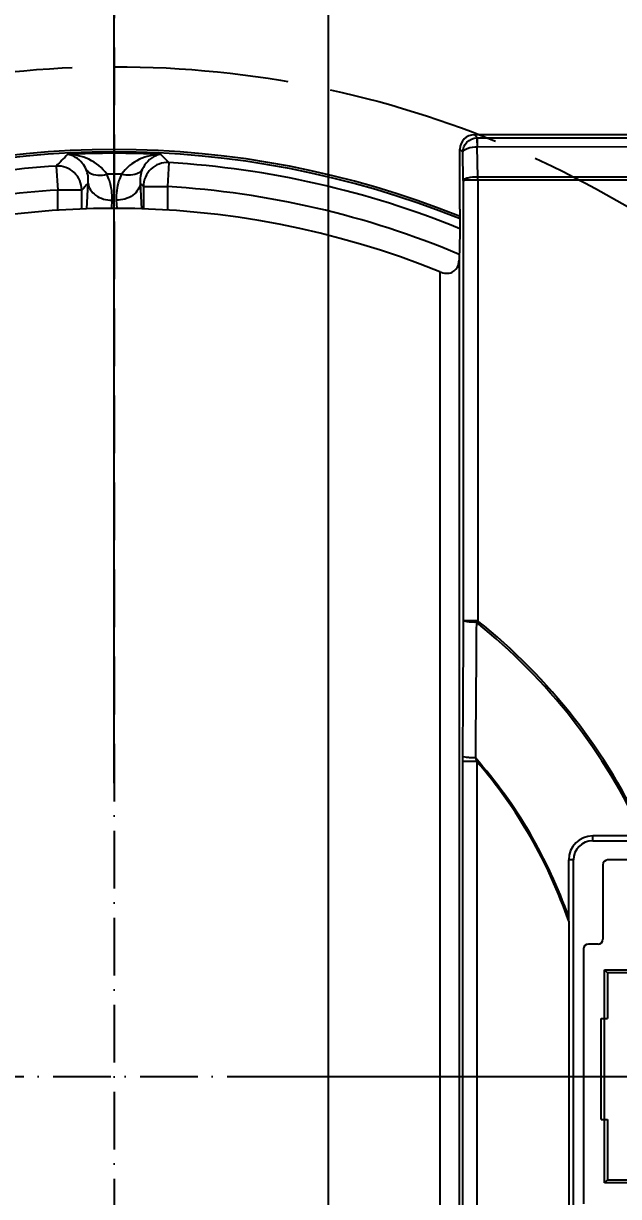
# Model space of a CAD drawing. Header units: millimetres. Extents: x 3615 to 23385, y 1892 to 17185.
# Drawn here: x 7365.8 to 7489.5, y 14689.3 to 14933.3 of the extents above; entities that cross this region are included whole.
import ezdxf

# ---------------------------------------------------------------- set-up
doc = ezdxf.new("R2010")
doc.units = ezdxf.units.MM
doc.header["$MEASUREMENT"] = 0
doc.linetypes.add('ACAD_ISO02W100', pattern=[15, 12, -3])
doc.linetypes.add('ACAD_ISO10W100', pattern=[18, 12, -3, 0, -3])
for name, color, linetype in [('Centerline', 1, 'ACAD_ISO10W100'), ('CONT_50', 5, 'Continuous'), ('DASH_25', 1, 'ACAD_ISO02W100'), ('DASHD_25', 1, 'ACAD_ISO10W100'), ('DIM_35', 7, 'Continuous'), ('Machinery', 94, 'Continuous')]:
    doc.layers.add(name, color=color, linetype=linetype)
doc.styles.add('ARIAL-N', font='ARIALN.TTF')
doc.dimstyles.new('KONE_30', dxfattribs={"dimscale": 30, "dimtxt": 3.5, "dimasz": 2.5, "dimexe": 1, "dimexo": 1, "dimgap": 1.5, "dimtad": 1, "dimdec": 0, "dimzin": 0, "dimdsep": 46, "dimtxsty": 'ARIAL-N', "dimcen": 0, "dimclrd": 256, "dimclre": 256, "dimclrt": 256, "dimadec": 1, "dimazin": 3, "dimtfac": 1, "dimtdec": 0, "dimtmove": 0, "dimatfit": 0, "dimfxl": 1, "dimtfill": 1, "dimtolj": 1, "dimtzin": 0, "dimarcsym": 0})

# ---------------------------------------------------------------- blocks, each defined once
blk = doc.blocks.new('M004650412_PL1_TopShaft')
at = {"layer": 'DASHD_25', "ltscale": 30}
blk.add_line((0, 0), (0, 6675), dxfattribs=at)
blk = doc.blocks.new('KONE-MAC-NMX11_51013591-SIDE')
at = {"layer": 'Centerline'}
for p, q in [((0, 449.29), (0, -595.14)), ((-501.42, 0), (500.82, 0))]:
    blk.add_line(p, q, dxfattribs=at)
at = {"layer": 'DASH_25', "ltscale": 3}
blk.add_circle((0, 0), 210, dxfattribs=at)
at = {"layer": 'Machinery'}
for p, q in [((199.45, 195.84), (74.89, 195.84)), ((74.89, 195.84), (75.51, 195.21)), ((75.51, 195.21), (190.86, 195.22)), ((71.89, 180.33), (71.89, 192.84)), ((71.89, 192.84), (72.5, 192.24)), ((75.49, 193.36), (190.86, 193.38)), ((75.58, 187.05), (75.49, 193.36)), ((72.58, 186.33), (72.5, 192.24)), ((-12.05, 189.33), (-11.74, 184.34)), ((11.35, 190.05), (11.06, 185.07)), ((-5.7, 180.4), (-5.42, 185.75)), ((5.42, 185.75), (5.7, 180.4)), ((5.42, 185.75), (6.06, 185.07)), ((72.58, 186.33), (72.58, 94.77)), ((75.58, 186.4), (75.58, 187.05)), ((190.86, 186.96), (75.58, 187.05)), ((75.58, 186.4), (75.58, 94.77)), ((190.86, 186.3), (75.58, 186.4)), ((-11.74, 180.1), (-11.74, 184.34)), ((-6.74, 184.34), (-11.74, 184.34)), ((-6.74, 180.38), (-6.74, 184.34)), ((6.06, 185.07), (6.06, 180.39)), ((6.06, 185.07), (11.06, 185.07)), ((11.06, 185.07), (11.06, 180.14)), ((-0.52, 180.55), (-0.43, 182.21)), ((0.43, 182.21), (0.52, 180.55)), ((71.7, 169.73), (71.7, -169.65)), ((67.7, 167.35), (67.7, -167.35)), ((75.58, 94.77), (72.58, 94.77)), ((75.58, 94.77), (75.31, 94.43)), ((75.11, 66.24), (75.42, 65.45)), ((72.43, 65.45), (72.43, -347)), ((75.42, 65.45), (72.43, 65.45)), ((75.42, 65.45), (75.42, -347)), ((109.95, 50), (99.5, 50)), ((99.5, 49), (99.5, 50)), ((99.5, 49), (123.5, 49)), ((95.5, 45), (94.5, 45)), ((94.5, 33.13), (94.5, 45)), ((95.5, -45), (95.5, 45)), ((101.6, 44), (101.6, 28.5)), ((120.6, 45), (102.6, 45)), ((94.5, 32.27), (94.5, 33.13)), ((94.5, 32.27), (94.5, -45)), ((100.6, 27.5), (98.6, 27.5)), ((97.6, 26.5), (97.6, -26.5)), ((101.95, 22.15), (120.87, 22.15)), ((102.6, 21.5), (101.95, 22.15)), ((101.95, 12), (101.95, 22.15)), ((120.23, 21.5), (102.6, 21.5)), ((102.6, 21.5), (102.6, 12)), ((101.25, 12), (102.6, 12)), ((101.25, -9), (101.25, 12)), ((101.9, 12), (101.9, -9)), ((101.25, -9), (102.6, -9)), ((101.95, -22.15), (101.95, -9)), ((102.6, -9), (102.6, -21.5)), ((101.95, -22.15), (102.6, -21.5)), ((102.6, -21.5), (120.23, -21.5)), ((120.87, -22.15), (101.95, -22.15))]:
    blk.add_line(p, q, dxfattribs=at)
blk.add_lwpolyline([(75.37, 195.21), (75.4, 195.21), (75.42, 195.21), (75.44, 195.21), (75.47, 195.21), (75.49, 195.21), (75.51, 195.21)], dxfattribs=at)
for centre, radius, start, end in [((0, 0), 320, 38.1821, 141.8179), ((0, 0), 319, 38.3241, 141.6759), ((0, 0), 308.79, 39.6789, 140.3211), ((0, 0), 307.79, 39.8145, 140.1855), ((0, 0), 307.62, 39.8377, 140.1623), ((0, 0), 304.63, 40.258, 139.742), ((0, 0), 300.64, 40.8303, 139.1697), ((0, 0), 295.51, 41.6072, 138.3928), ((0, 0), 192.76, 68.092, 111.908), ((0, 0), 192.29, 68.0387, 111.9613), ((370.06, -178.91), 530.67, 135.6958, 136.0591), ((0, 9.18), 182.81, 86.9552, 93.0448), ((-371.12, -179.94), 532.15, 44.0503, 44.304), ((0, 0), 189.71, 93.6429, 101.5999), ((-11.75, 184.32), 5.01, 0.2055, 93.4374), ((11.07, 185.05), 5.01, 86.7859, 179.7955), ((0, 0), 190.39, 67.8156, 86.5815), ((364.93, -164.16), 509.5, 136.6262, 136.8429), ((0, 19.76), 167.87, 89.4716, 90.5294), ((0, 0), 184.72, 93.6429, 101.5999), ((0, 0), 185.4, 67.2276, 86.5815), ((0, 0), 180.52, 67.9728, 112.0272), ((0, 0), 120.79, 24.4529, 51.4266), ((0, 0), 121.21, 24.3617, 51.4266), ((311.79, 65.39), 239.36, 179.7309, 179.9873), ((0, 0), 100.14, 19.3223, 41.4095), ((0, 0), 99.86, 18.854, 40.9496), ((99.5, 45), 5, 90, 180), ((99.5, 45), 4, 90, 180), ((102.6, 44), 1, 90, 180), ((98.6, 26.5), 1, 90, 180), ((100.6, 28.5), 1, 270, 0)]:
    blk.add_arc(centre, radius, start, end, dxfattribs=at)
blk.add_ellipse((74.9, 192.83), major_axis=(2.13, -2.13), ratio=0.997265, start_param=2.357564, end_param=3.925621, dxfattribs=at)
for points, knots in [([(72.5, 192.24), (72.51, 192.97), (73.12, 194.5), (74.63, 195.17), (75.37, 195.21)], [0, 0, 0, 0, 0.497756, 1, 1, 1, 1]), ([(75.37, 195.21), (75.43, 195.03), (75.4, 194.4), (75.47, 193.79), (75.49, 193.36)], [0, 0, 0, 0, 0.300348, 1, 1, 1, 1]), ([(75.51, 195.21), (75.49, 195.03), (75.52, 194.41), (75.5, 193.8), (75.49, 193.36)], [0, 0, 0, 0, 0.299341, 1, 1, 1, 1]), ([(72.5, 192.24), (72.55, 192.63), (73.79, 193.24), (74.79, 193.35), (75.49, 193.36)], [0, 0, 0, 0, 0.364786, 1, 1, 1, 1]), ([(-5.84, 188.61), (-6.04, 189.08), (-6.9, 190.56), (-8.53, 191.61), (-9.71, 191.74)], [0, 0, 0, 0, 0.303917, 1, 1, 1, 1]), ([(-1.55, 187.62), (-2.45, 188.96), (-5.04, 191.03), (-8.19, 191.73), (-9.71, 191.74)], [0, 0, 0, 0, 0.516002, 1, 1, 1, 1]), ([(9.71, 191.74), (8.19, 191.73), (5.04, 191.03), (2.45, 188.96), (1.55, 187.62)], [0, 0, 0, 0, 0.483998, 1, 1, 1, 1]), ([(9.71, 191.74), (9.34, 191.7), (7.67, 191.27), (6.36, 189.83), (5.84, 188.61)], [0, 0, 0, 0, 0.217016, 1, 1, 1, 1]), ([(-5.84, 188.61), (-5.65, 188.34), (-4.47, 187.3), (-2.71, 187.32), (-1.55, 187.62)], [0, 0, 0, 0, 0.215482, 1, 1, 1, 1]), ([(5.84, 188.61), (5.65, 188.34), (4.47, 187.3), (2.71, 187.32), (1.55, 187.62)], [0, 0, 0, 0, 0.215499, 1, 1, 1, 1]), ([(-5.42, 185.74), (-5.37, 184.78), (-3.87, 182.77), (-1.64, 182.24), (-0.43, 182.21)], [0, 0, 0, 0, 0.443197, 1, 1, 1, 1]), ([(-0.43, 182.21), (-0.36, 183.58), (-0.61, 185.48), (-1.33, 187.19), (-1.55, 187.62)], [0, 0, 0, 0, 0.74301, 1, 1, 1, 1]), ([(1.55, 187.62), (1.33, 187.19), (0.61, 185.48), (0.36, 183.58), (0.43, 182.21)], [0, 0, 0, 0, 0.25699, 1, 1, 1, 1]), ([(5.42, 185.74), (5.37, 184.78), (3.87, 182.77), (1.64, 182.24), (0.43, 182.21)], [0, 0, 0, 0, 0.443197, 1, 1, 1, 1]), ([(75.58, 187.05), (74.89, 187.04), (73.93, 186.96), (72.96, 186.68), (72.61, 186.46), (72.58, 186.33)], [0, 0, 0, 0, 0.658889, 0.879957, 1, 1, 1, 1]), ([(75.58, 186.4), (75.21, 186.4), (74.52, 186.39), (73.61, 186.4), (72.99, 186.34), (72.67, 186.37), (72.58, 186.33)], [0, 0, 0, 0, 0.370844, 0.688906, 0.909008, 1, 1, 1, 1]), ([(71.89, 180.33), (71.89, 179.38), (71.88, 175.85), (71.81, 172.31), (71.7, 169.73)], [0, 0, 0, 0, 0.268886, 1, 1, 1, 1]), ([(67.7, 167.35), (68.5, 167.02), (70.27, 166.78), (71.36, 168.16), (71.56, 168.8)], [0, 0, 0, 0, 0.563387, 1, 1, 1, 1]), ([(75.31, 94.43), (74.68, 94.41), (73.82, 94.47), (72.95, 94.62), (72.64, 94.69), (72.58, 94.77)], [0, 0, 0, 0, 0.685643, 0.902716, 1, 1, 1, 1]), ([(75.11, 66.24), (74.77, 66.24), (74.15, 66.26), (73.32, 66.31), (72.8, 66.41), (72.47, 66.44), (72.43, 66.52)], [0, 0, 0, 0, 0.373691, 0.688307, 0.90446, 1, 1, 1, 1])]:
    blk.add_open_spline(points, degree=3, knots=knots, dxfattribs=at)
for points in [[(-5.42, 185.75), (-5.32, 186.7), (-5.45, 187.72), (-5.84, 188.61)], [(5.84, 188.61), (5.45, 187.72), (5.32, 186.7), (5.42, 185.75)], [(71.56, 168.8), (71.65, 169.1), (71.69, 169.42), (71.7, 169.73)], [(72.58, 94.77), (72.53, 85.35), (72.47, 75.93), (72.43, 66.52)], [(75.31, 94.43), (75.24, 85.03), (75.17, 75.64), (75.11, 66.24)]]:
    blk.add_open_spline(points, degree=3, dxfattribs=at)
blk = doc.blocks.new('M004650412_PL1_Shaft_TopSectionView')
at = {"layer": 'CONT_50'}
blk.add_lwpolyline([(-44.5, 6225), (44.5, 6225), (44.5, 3725), (-44.5, 3725)], close=True, dxfattribs=at)
for name, p in [('M004650412_PL1_TopShaft', (0, 0)), ('KONE-MAC-NMX11_51013591-SIDE', (0, 5340))]:
    blk.add_blockref(name, p)
blk = doc.blocks.new('*D75')
at = {"layer": 'Defpoints', "color": 0, "transparency": 16777216}
for p in [(7384.66, 14714.28), (7882.16, 14414.28), (7882.16, 14314.28)]:
    blk.add_point(p, dxfattribs=at)
at = {"layer": 'DIM_35', "lineweight": -2, "transparency": 16777216}
for p, q in [((7384.66, 14684.28), (7384.66, 14384.28)), ((7882.16, 14344.28), (7882.16, 14444.28)), ((7459.66, 14414.28), (7807.16, 14414.28))]:
    blk.add_line(p, q, dxfattribs=at)
at = {"layer": 'DIM_35', "transparency": 16777216}
for points in [[(7459.66, 14426.78), (7459.66, 14401.78), (7384.66, 14414.28)], [(7807.16, 14426.78), (7807.16, 14401.78), (7882.16, 14414.28)]]:
    blk.add_solid(points, dxfattribs=at)
at = {"layer": 'DIM_35', "transparency": 16777216, "insert": (7633.41, 14512.89), "char_height": 105, "attachment_point": 5, "style": 'ARIAL-N', "bg_fill": 3, "box_fill_scale": 1.25, "bg_fill_color": 256, "bg_fill_true_color": 13158600, "bg_fill_transparency": 0}
blk.add_mtext('\\A1;498', dxfattribs=at)
blk = doc.blocks.new('*D76')
at = {"layer": 'Defpoints', "color": 0, "transparency": 16777216}
for p in [(7384.66, 14714.28), (8844.66, 11249.28), (9915.33, 11249.28)]:
    blk.add_point(p, dxfattribs=at)
at = {"layer": 'DIM_35', "lineweight": -2, "transparency": 16777216}
for p, q in [((7414.66, 14714.28), (9945.33, 14714.28)), ((9915.33, 14639.28), (9915.33, 11324.28)), ((8874.66, 11249.28), (9945.33, 11249.28))]:
    blk.add_line(p, q, dxfattribs=at)
at = {"layer": 'DIM_35', "transparency": 16777216}
for points in [[(9902.83, 14639.28), (9927.83, 14639.28), (9915.33, 14714.28)], [(9902.83, 11324.28), (9927.83, 11324.28), (9915.33, 11249.28)]]:
    blk.add_solid(points, dxfattribs=at)
at = {"layer": 'DIM_35', "transparency": 16777216, "insert": (9816.72, 12981.78), "char_height": 105, "attachment_point": 5, "rotation": 90, "style": 'ARIAL-N', "bg_fill": 3, "box_fill_scale": 1.25, "bg_fill_color": 256, "bg_fill_true_color": 13158600, "bg_fill_transparency": 0}
blk.add_mtext('\\A1;3465', dxfattribs=at)

msp = doc.modelspace()

# ---------------------------------------------------------------- block references
msp.add_blockref('M004650412_PL1_Shaft_TopSectionView', (7384.66, 9374.28))

# ---------------------------------------------------------------- next in the draw order: dimensions: what is measured, and where the dimension line sits
at = {"layer": 'DIM_35'}
dim = msp.add_linear_dim(base=(7882.15747396, 14414.2784199), p1=(7384.65747396, 14714.2784199), p2=(7882.15747396, 14314.2784199), dimstyle='KONE_30', dxfattribs=at)
dim.commit()
dim.dimension.update_dxf_attribs({"geometry": '*D75', "text_midpoint": (7633.40747396, 14512.88858361)})

# ---------------------------------------------------------------- next in the draw order: dimensions: what is measured, and where the dimension line sits
dim = msp.add_linear_dim(base=(9915.33, 11249.28), p1=(7384.66, 14714.28), p2=(8844.66, 11249.28), angle=90, dimstyle='KONE_30', dxfattribs=at)
dim.commit()
dim.dimension.update_dxf_attribs({"geometry": '*D76', "text_midpoint": (9915.33, 12981.78), "dimtype": 160})

doc.saveas('drawing.dxf')
